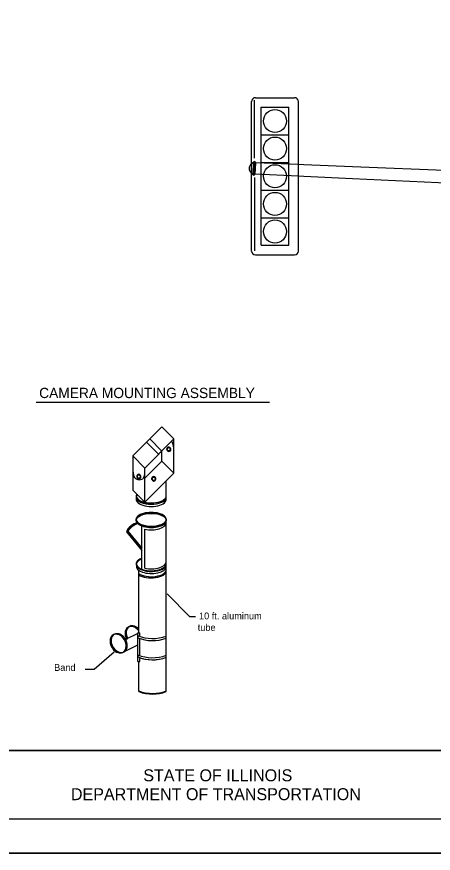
# Model space of a CAD drawing. Extents: x 53750 to 56102, y 36071 to 36970.
# Drawn here: x 54558.9 to 54680.3, y 36294.6 to 36538.7 of the extents above; entities that cross this region are included whole.
import ezdxf

# ---------------------------------------------------------------- set-up
doc = ezdxf.new("R2010")
doc.units = 0
for name, color, linetype in [('Default', 7, 'Continuous'), ('Level 48', 7, 'Continuous'), ('Sheets_50 Reference Boundary', 7, 'Continuous'), ('Sheets_General Details', 7, 'Continuous'), ('Sheets_Printer Plotting Border', 7, 'Continuous')]:
    doc.layers.add(name, color=color, linetype=linetype)

msp = doc.modelspace()

# ---------------------------------------------------------------- linework, layer by layer
at = {"layer": 'Default'}
for p, q in [((54627.32, 36470.32), (54627.32, 36513.97)), ((54628.13, 36497.46), (54628.13, 36514.33)), ((54628.43, 36515.08), (54639.83, 36515.08)), ((54640.94, 36470.32), (54640.94, 36513.97)), ((54630.1, 36512.31), (54638.16, 36512.31)), ((54630.1, 36504.24), (54630.1, 36512.31)), ((54638.16, 36504.24), (54638.16, 36512.31)), ((54630.1, 36504.24), (54638.16, 36504.24)), ((54630.1, 36496.18), (54630.1, 36504.24)), ((54638.16, 36496.18), (54638.16, 36504.24)), ((54627.81, 36496.12), (54627.63, 36492.8)), ((54627.72, 36494.46), (54628.36, 36494.43)), ((54628.13, 36496.1), (54627.95, 36492.78)), ((54628.45, 36496.08), (54628.13, 36496.1)), ((54628.45, 36496.08), (54628.27, 36492.77)), ((54640.94, 36495.57), (54628.45, 36496.08)), ((54630.1, 36496.18), (54638.16, 36496.18)), ((54630.1, 36488.12), (54630.1, 36496.18)), ((54638.16, 36488.12), (54638.16, 36496.18)), ((54642.56, 36495.5), (54640.94, 36495.57)), ((54656.71, 36494.92), (54642.56, 36495.5)), ((54706.49, 36492.86), (54656.71, 36494.92)), ((54628.27, 36492.77), (54627.95, 36492.78)), ((54628.13, 36491.77), (54628.13, 36470.37)), ((54640.94, 36492.17), (54628.27, 36492.77)), ((54642.56, 36492.1), (54640.94, 36492.17)), ((54656.71, 36491.43), (54642.56, 36492.1)), ((54706.49, 36489.09), (54656.71, 36491.43)), ((54630.1, 36488.12), (54638.16, 36488.12)), ((54630.1, 36480.05), (54630.1, 36488.12)), ((54638.16, 36480.05), (54638.16, 36488.12)), ((54630.1, 36480.05), (54638.16, 36480.05)), ((54630.1, 36471.99), (54630.1, 36480.05)), ((54638.16, 36471.99), (54638.16, 36480.05)), ((54630.1, 36471.99), (54638.16, 36471.99)), ((54628.43, 36469.21), (54639.83, 36469.21))]:
    msp.add_line(p, q, dxfattribs=at)
for centre in [(54634.13, 36508.27), (54634.13, 36500.21), (54634.13, 36492.15), (54634.13, 36484.08), (54634.13, 36476.02)]:
    msp.add_circle(centre, 3.37, dxfattribs=at)
for centre, radius, start, end in [((54628.43, 36513.97), 1.11, 90, 180), ((54639.83, 36513.97), 1.11, 0, 90), ((54628.36, 36494.43), 1.78, 128.4595, 232.2836), ((54628.36, 36494.43), 1.78, 108.1001, 125.0441), ((54628.13, 36496.1), 0.321, 357.2708, 177.0613), ((54628.36, 36494.43), 1.78, 234.9881, 245.7828), ((54627.95, 36492.79), 0.321, 176.8216, 356.6122), ((54628.43, 36470.32), 1.11, 180, 270), ((54639.83, 36470.32), 1.11, 270, 0)]:
    msp.add_arc(centre, radius, start, end, dxfattribs=at)
at = {"layer": 'Level 48'}
msp.add_lwpolyline([(54269.71, 36734.55), (54949.71, 36734.55), (54949.71, 36294.55), (54269.71, 36294.55)], close=True, dxfattribs=at)
at = {"layer": 'Sheets_50 Reference Boundary'}
msp.add_lwpolyline([(54309.71, 36724.55), (54939.71, 36724.55), (54939.71, 36324.55), (54309.71, 36324.55)], close=True, dxfattribs=at)
at = {"layer": 'Sheets_General Details'}
for p, q in [((54564.51, 36426.24), (54632.52, 36426.24)), ((54601.14, 36419.02), (54592.66, 36410.53)), ((54604.68, 36415.48), (54601.14, 36419.02)), ((54596.19, 36406.99), (54604.68, 36415.48)), ((54600.22, 36411.03), (54596.69, 36414.56)), ((54601.14, 36411.94), (54597.61, 36415.48)), ((54604.68, 36405.48), (54604.68, 36415.48)), ((54601.14, 36409.02), (54601.14, 36411.94)), ((54596.19, 36406.99), (54592.66, 36410.53)), ((54592.66, 36410.53), (54592.66, 36400.53)), ((54596.19, 36404.07), (54601.14, 36409.02)), ((54604.68, 36405.48), (54601.14, 36409.02)), ((54596.19, 36396.62), (54596.19, 36406.99)), ((54596.19, 36396.99), (54604.68, 36405.48)), ((54596.19, 36396.99), (54604.68, 36405.48)), ((54602.43, 36397.81), (54602.43, 36403.23)), ((54596.19, 36396.99), (54592.66, 36400.53)), ((54593.98, 36399.21), (54593.83, 36399.36)), ((54596.19, 36396.62), (54596.19, 36398.09)), ((54595.3, 36393.29), (54595.3, 36393.57)), ((54596.19, 36393.55), (54596.19, 36393.84)), ((54602.43, 36341.75), (54602.43, 36392)), ((54602.43, 36391.68), (54602.43, 36391.71)), ((54595.3, 36390.1), (54595.3, 36390.39)), ((54595.3, 36377.47), (54595.3, 36390.1)), ((54596.19, 36389.84), (54596.19, 36390.12)), ((54596.19, 36377.78), (54596.19, 36389.13)), ((54590.82, 36388.41), (54595.3, 36382.96)), ((54590.82, 36388.41), (54595.3, 36382.96)), ((54595.3, 36383.64), (54591.28, 36388.52)), ((54591.28, 36388.52), (54595.3, 36383.64)), ((54595.3, 36382.96), (54595.3, 36383.64)), ((54595.3, 36380.44), (54595.3, 36380.65)), ((54594.43, 36358.85), (54594.43, 36377.12)), ((54602.43, 36378.76), (54602.43, 36378.95)), ((54609.29, 36363.52), (54602.7, 36370.31)), ((54610.93, 36363.52), (54609.29, 36363.52)), ((54594, 36360.44), (54593.65, 36360.18)), ((54593.65, 36360.18), (54594, 36360.44)), ((54593.69, 36360.21), (54593.94, 36360.4)), ((54594.05, 36359.84), (54594.4, 36360.1)), ((54594.05, 36359.84), (54594.4, 36360.1)), ((54594.34, 36360.06), (54594.09, 36359.87)), ((54594.43, 36359.46), (54594.43, 36359.97)), ((54589.82, 36357.95), (54589.49, 36357.71)), ((54589.49, 36357.71), (54589.82, 36357.95)), ((54589.53, 36357.74), (54589.79, 36357.93)), ((54589.86, 36357.34), (54590.18, 36357.58)), ((54589.86, 36357.34), (54590.18, 36357.58)), ((54590.15, 36357.56), (54589.89, 36357.36)), ((54594.11, 36358.69), (54590.59, 36356.91)), ((54594.11, 36350.55), (54594.11, 36358.85)), ((54594.11, 36358.85), (54594.69, 36358.85)), ((54594.69, 36357.85), (54594.69, 36358.85)), ((54589.92, 36353.25), (54594.11, 36355.42)), ((54590.89, 36357.06), (54591.18, 36357.21)), ((54594.69, 36352.25), (54594.69, 36357.25)), ((54581.42, 36348.32), (54587.28, 36353.33)), ((54589.92, 36353.25), (54590.25, 36353.42)), ((54594.11, 36350.55), (54594.69, 36350.55)), ((54594.43, 36341.75), (54594.43, 36350.55)), ((54594.69, 36350.55), (54594.69, 36351.65)), ((54578.8, 36348.32), (54581.42, 36348.32)), ((54309.71, 36324.55), (54939.71, 36324.55)), ((54949.71, 36294.55), (54269.71, 36294.55))]:
    msp.add_line(p, q, dxfattribs=at)
msp.add_lwpolyline([(54309.71, 36724.55), (54939.71, 36724.55), (54939.71, 36304.55), (54309.71, 36304.55)], close=True, dxfattribs=at)
for points in [[(54597.61, 36415.48), (54596.69, 36414.56), (54600.22, 36411.03), (54601.14, 36411.94), (54597.61, 36415.48), (54597.61, 36415.48)], [(54594.11, 36358.07), (54594.11, 36357.47)], [(54602.43, 36357.35), (54602.43, 36357.95)], [(54594.11, 36352.47), (54594.11, 36351.87)], [(54602.43, 36351.75), (54602.43, 36352.35)], [(54594.43, 36341.92), (54594.43, 36341.75)], [(54602.43, 36341.75), (54602.43, 36341.92)]]:
    msp.add_lwpolyline(points, dxfattribs=at)
for centre, radius, start, end in [((54597.3, 36411.57), 7.48, 9.7251, 25.895), ((54608.45, 36407.74), 15.8, 179.0412, 191.761), ((54594.62, 36405.48), 1.89, 210.4645, 301.9381), ((54595.35, 36404.3), 0.5, 301.9381, 336.2682), ((54591.57, 36405.96), 4.63, 336.2682, 356.3789), ((54595.07, 36386.46), 4.67, 101.0466, 155.4152), ((54595.07, 36386.46), 4.67, 103.7802, 155.4152), ((54595.81, 36385.68), 5.34, 107.8404, 147.8025), ((54595.81, 36385.68), 5.34, 107.8404, 147.8025), ((54598.43, 36368.69), 11.47, 247.8953, 290.4134), ((54598.43, 36368.69), 11.47, 247.8953, 290.4134), ((54598.43, 36368.09), 11.47, 247.8953, 290.4134), ((54598.43, 36368.09), 11.47, 247.8953, 290.4134), ((54598.43, 36363.09), 11.47, 247.8953, 290.4134), ((54598.43, 36363.09), 11.47, 247.8953, 290.4134), ((54598.43, 36362.49), 11.47, 247.8953, 290.4134), ((54598.43, 36362.49), 11.47, 247.8953, 290.4134), ((54598.43, 36362.49), 11.47, 249.5866, 290.4134), ((54598.43, 36362.49), 11.47, 249.5866, 290.4134), ((54598.43, 36352.67), 11.47, 249.5866, 290.4134), ((54598.43, 36352.67), 11.47, 249.5866, 290.4134), ((54598.43, 36352.49), 11.47, 249.5866, 290.4134), ((54598.43, 36352.49), 11.47, 249.5866, 290.4134)]:
    msp.add_arc(centre, radius, start, end, dxfattribs=at)
for centre, major_axis, ratio in [((54603.17, 36412.54), (0.178, -0.552), 0.898901), ((54603.17, 36412.37), (0.178, -0.552), 0.898901), ((54594.44, 36404.58), (0.178, -0.552), 0.898901), ((54594.44, 36404.41), (0.178, -0.552), 0.898901), ((54598.77, 36403.94), (0.178, -0.552), 0.898901), ((54598.77, 36403.77), (0.178, -0.552), 0.898901), ((54598.06, 36391.98), (-4.37, 0), 0.470578), ((54598.06, 36391.7), (-4.37, 0), 0.470578)]:
    msp.add_ellipse(centre, major_axis=major_axis, ratio=ratio, dxfattribs=at)
for centre, major_axis, ratio, start_param, end_param in [((54603.17, 36412.54), (0.178, -0.552), 0.898901, 1.075553, 4.518414), ((54603.17, 36412.37), (0.178, -0.552), 0.898901, 4.217146, 7.660006), ((54603.17, 36412.37), (0.178, -0.552), 0.898901, 1.376821, 4.217146), ((54603.17, 36412.54), (0.178, -0.552), 0.898901, 4.518414, 7.358738), ((54594.44, 36404.58), (0.178, -0.552), 0.898901, 1.075553, 4.518414), ((54594.44, 36404.41), (0.178, -0.552), 0.898901, 4.217146, 7.660006), ((54594.44, 36404.41), (0.178, -0.552), 0.898901, 1.376821, 4.217146), ((54594.44, 36404.58), (0.178, -0.552), 0.898901, 4.518414, 7.358738), ((54598.77, 36403.94), (0.178, -0.552), 0.898901, 1.075553, 4.518414), ((54598.77, 36403.77), (0.178, -0.552), 0.898901, 4.217146, 7.660006), ((54598.77, 36403.77), (0.178, -0.552), 0.898901, 1.376821, 4.217146), ((54598.77, 36403.94), (0.178, -0.552), 0.898901, 4.518414, 7.358738), ((54598.06, 36398.47), (-4.37, 0), 0.470578, 5.918684, 9.517148), ((54598.06, 36398.85), (-4.37, 0), 0.470578, 6.034423, 9.433099), ((54598.06, 36398.85), (-4.37, 0), 0.470578, 6.034423, 6.375555), ((54598.06, 36398.47), (-4.37, 0), 0.470578, 5.918684, 6.190816), ((54598.06, 36397.83), (-4.37, 0), 0.470578, 6.031367, 9.676596), ((54598.06, 36398.47), (-4.37, 0), 0.470578, 6.190816, 6.440763), ((54598.06, 36398.85), (-4.37, 0), 0.470578, 0.09237, 0.251818), ((54598.06, 36397.83), (-4.37, 0), 0.470578, 6.031367, 6.125608), ((54598.06, 36397.83), (-4.37, 0), 0.470578, 6.031367, 6.125608), ((54598.06, 36398.47), (-4.37, 0), 0.470578, 0.157578, 2.984015), ((54598.06, 36398.85), (-4.37, 0), 0.470578, 0.251818, 2.889775), ((54598.06, 36398.85), (-4.37, 0), 0.470578, 2.889775, 3.049223), ((54598.06, 36397.83), (-4.37, 0), 0.470578, 3.29917, 3.393411), ((54598.06, 36397.83), (-4.37, 0), 0.470578, 3.29917, 3.393411), ((54598.06, 36398.47), (-4.37, 0), 0.470578, 2.984015, 3.233962), ((54598.06, 36391.98), (-4.37, 0), 0.470578, 3.072482, 6.352296), ((54598.06, 36391.7), (-4.37, 0), 0.470578, 6.214074, 7.168589), ((54598.06, 36391.7), (-4.37, 0), 0.470578, 3.210703, 6.214074), ((54598.06, 36391.98), (-4.37, 0), 0.470578, 0.069111, 3.072482), ((54598.06, 36391.7), (-4.37, 0), 0.470578, 0.885403, 3.133272), ((54598.06, 36391.7), (-4.37, 0), 0.470578, 3.149913, 3.210703), ((54598.06, 36391.7), (-4.37, 0), 0.470578, 0.346708, 0.470577), ((54598.06, 36390.99), (-4.37, 0), 0.470578, 1.128431, 3.149913), ((54598.07, 36378.86), (-4.37, 0), 0.470578, 5.399196, 9.473975), ((54598.07, 36379.06), (-4.37, 0), 0.470578, 5.399196, 9.377252), ((54598.07, 36379.06), (-4.37, 0), 0.470578, 5.399196, 6.332383), ((54598.07, 36378.86), (-4.37, 0), 0.470578, 5.399196, 6.233988), ((54598.06, 36379.63), (-4.37, 0), 0.470578, 1.128431, 3.133272), ((54598.06, 36379.63), (-4.37, 0), 0.470578, 3.133272, 3.149913), ((54598.07, 36378.26), (-4.37, 0), 0.470578, 6.136775, 9.377252), ((54598.07, 36378.86), (-4.37, 0), 0.470578, 6.233988, 6.429595), ((54598.07, 36379.06), (-4.37, 0), 0.470578, 0.049197, 0.883989), ((54598.07, 36378.86), (-4.37, 0), 0.470578, 0.14641, 3.094067), ((54598.06, 36377.32), (-4.37, 0), 0.470578, 0.588145, 3.147402), ((54598.06, 36376.96), (-4.37, 0), 0.470578, 0.588145, 3.147402), ((54598.07, 36379.06), (-4.37, 0), 0.470578, 0.883989, 3.092395), ((54598.07, 36378.86), (-4.37, 0), 0.470578, 3.189118, 3.19079), ((54592.81, 36358.02), (1.44, -2.54), 0.735555, 2.100538, 4.672731), ((54592.81, 36358.02), (1.44, -2.54), 0.735555, 3.02533, 4.672731), ((54593.11, 36358.17), (1.44, -2.54), 0.735555, 3.180011, 4.672223), ((54593.11, 36358.17), (1.44, -2.54), 0.735555, 2.122471, 4.672223), ((54593.11, 36358.17), (1.44, -2.54), 0.735555, 2.122471, 3.180011), ((54592.81, 36358.02), (1.44, -2.54), 0.735555, 2.100538, 3.02533), ((54592.73, 36358.09), (1.71, -2.36), 0.735555, 1.790438, 1.97566), ((54592.73, 36358.09), (1.71, -2.36), 0.735555, 1.790438, 1.97588), ((54593.08, 36358.35), (1.71, -2.36), 0.735555, 1.791574, 1.975273), ((54593.08, 36358.35), (1.71, -2.36), 0.735555, 1.791574, 1.97588), ((54592.81, 36358.02), (1.44, -2.54), 0.735555, 1.728376, 1.912302), ((54592.81, 36358.02), (1.44, -2.54), 0.735555, 1.728376, 1.912302), ((54593.11, 36358.17), (1.44, -2.54), 0.735555, 1.890059, 1.93386), ((54593.11, 36358.17), (1.44, -2.54), 0.735555, 1.890059, 1.93386), ((54588.41, 36355.75), (1.44, -2.54), 0.735555, 1.987304, 8.088328), ((54588.41, 36355.75), (1.44, -2.54), 0.735555, 3.02533, 6.321603), ((54588.71, 36355.89), (1.44, -2.54), 0.735555, 2.008221, 8.109416), ((54588.71, 36355.89), (1.44, -2.54), 0.735555, 3.180011, 6.166923), ((54588.71, 36355.89), (1.44, -2.54), 0.735555, 2.008221, 3.180011), ((54588.41, 36355.75), (1.44, -2.54), 0.735555, 1.987304, 3.02533), ((54588.39, 36355.71), (1.49, -2.5), 0.735555, 1.792987, 1.97529), ((54588.39, 36355.71), (1.49, -2.5), 0.735555, 1.792987, 1.97529), ((54588.74, 36355.92), (1.44, -2.54), 0.735555, 1.82706, 2.008936), ((54588.74, 36355.92), (1.44, -2.54), 0.735555, 1.82706, 2.008936), ((54588.41, 36355.75), (1.44, -2.54), 0.735555, 0.038418, 1.805142), ((54588.71, 36355.89), (1.44, -2.54), 0.735555, 1.555903, 1.826231), ((54588.71, 36355.89), (1.44, -2.54), 0.735555, 0.059036, 1.555903), ((54592.81, 36358.02), (1.44, -2.54), 0.735555, 6.187541, 6.212388)]:
    msp.add_ellipse(centre, major_axis=major_axis, ratio=ratio, start_param=start_param, end_param=end_param, dxfattribs=at)
at = {"layer": 'Sheets_Printer Plotting Border'}
msp.add_lwpolyline([(54269.71, 36294.55), (54949.71, 36294.55), (54949.71, 36734.55), (54269.71, 36734.55)], close=True, dxfattribs=at)

# ---------------------------------------------------------------- texts
at = {"layer": 'Sheets_General Details'}
for s, height, p in [('CAMERA MOUNTING ASSEMBLY', 3, (54565.39, 36427.4)), ('10 ft. aluminum', 2, (54611.98, 36362.82)), ('tube', 2, (54611.61, 36359.45)), ('Band', 2, (54569.74, 36347.78)), ('STATE OF ILLINOIS', 3.5, (54595.74, 36315.55)), ('DEPARTMENT OF TRANSPORTATION', 3.5, (54574.64, 36310.05))]:
    msp.add_text(s, height=height, dxfattribs=at).set_placement(p)

doc.saveas('drawing.dxf')
